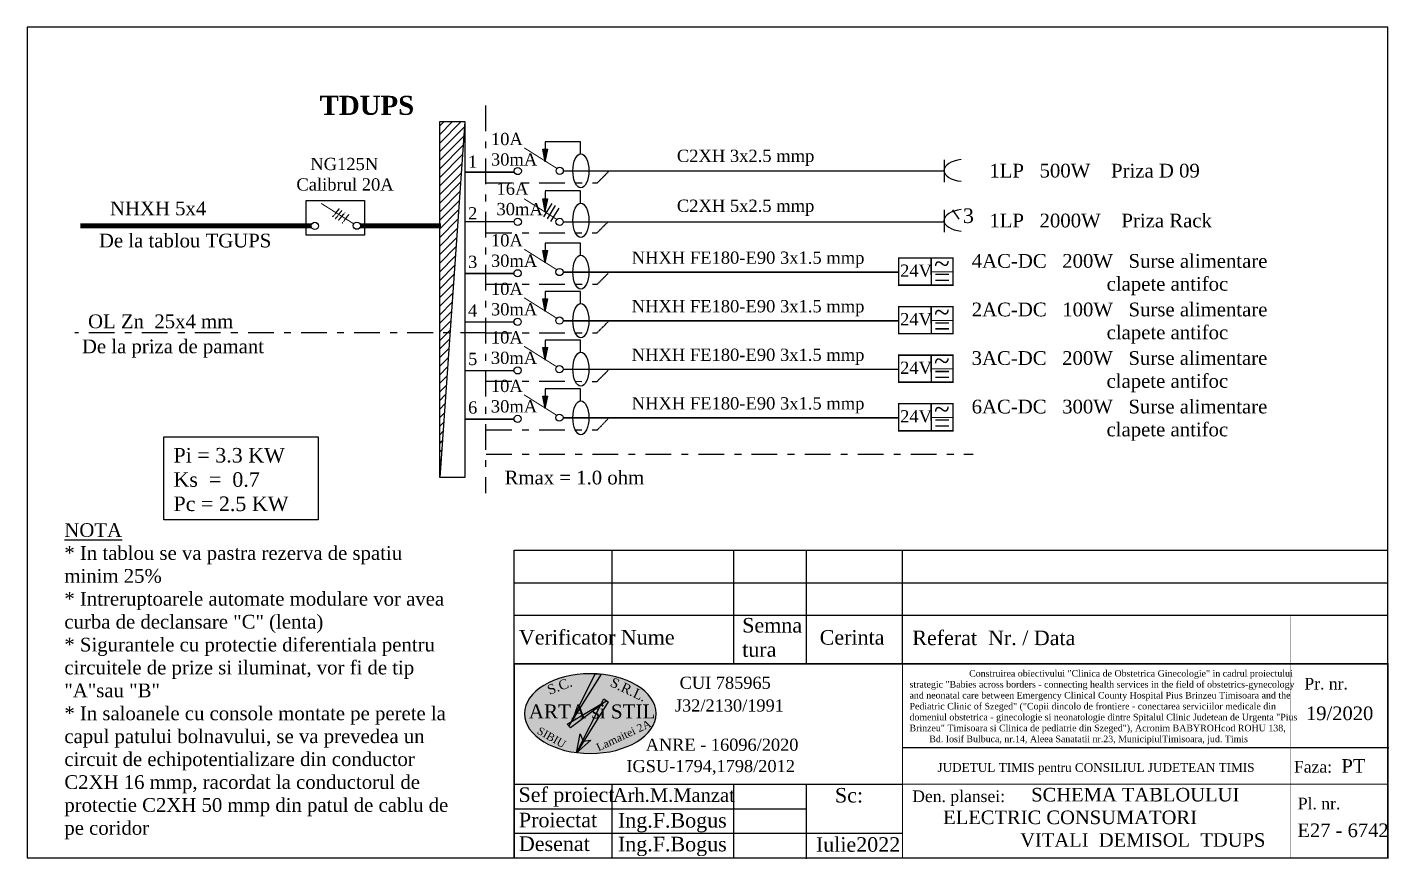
# Model space of a CAD drawing. Header units: inches. Extents: x -369701 to 85886, y 28217 to 66726.
# Drawn here: x -294453 to -280429, y 28219 to 36783 of the extents above; entities that cross this region are included whole.
import ezdxf

# ---------------------------------------------------------------- set-up
doc = ezdxf.new("R2010")
doc.units = ezdxf.units.IN
doc.header["$MEASUREMENT"] = 0
doc.linetypes.add('DOUBLE_DASHED', pattern=[1.093611, 0.529167, -0.211667, 0.141111, -0.211667])
doc.layers.add('Circuite', color=7, linetype='Continuous', lineweight=25)
doc.layers.add('Circuite incendiu', color=1, linetype='Continuous', lineweight=25)
for name, color, linetype in [('circuite din UPS', 5, 'Continuous'), ('circuite iluminat normal', 7, 'Continuous'), ('clapete ISU surse cu back-up', 7, 'Continuous'), ('ELECTRICAL', 7, 'Continuous'), ('Texte', 7, 'Continuous'), ('Texte incendiu', 7, 'Continuous')]:
    doc.layers.add(name, color=color, linetype=linetype)
doc.layers.add('CLAPETE ISU_Pen_No__9', color=7, linetype='Continuous', lineweight=35, true_color=0xff04cc)
doc.styles.get("Standard").update_dxf_attribs({"font": 'arial.ttf'})

# ---------------------------------------------------------------- blocks, each defined once
blk = doc.blocks.new('A$C58DE7505')
at = {"layer": 'Circuite incendiu'}
for p, q in [((0.381, 0.211), (0.381, 0.399)), ((0.381, 0.399), (0.381, 0.095)), ((0.381, 0.247), (0.63, 0.25))]:
    blk.add_line(p, q, dxfattribs=at)
at = {"layer": 'CLAPETE ISU_Pen_No__9', "color": 1, "const_width": 0.016}
blk.add_lwpolyline([(0.008, 0.405), (0.63, 0.405), (0.63, 0.094), (0.008, 0.094), (0.008, 0.405)], dxfattribs=at)
at = {"layer": 'Texte incendiu', "color": 1}
for p, q in [((0.008, 0.405), (0.63, 0.405)), ((0.63, 0.405), (0.63, 0.094)), ((0.63, 0.094), (0.008, 0.094))]:
    blk.add_line(p, q, dxfattribs=at)
at = {"layer": 'Texte incendiu', "width": 9.96199, "attachment_point": 1}
for s, insert, char_height in [('{\\fTimes New Roman|b0|i0|c0|p18;24V}', (0.026, 0.33), 0.14), ('{\\fTimes New Roman|b0|i0|c0|p18;~}', (0.414, 0.45), 0.22), ('{\\fTimes New Roman|b0|i0|c0|p18;=}', (0.414, 0.292), 0.22)]:
    blk.add_mtext(s, dxfattribs=dict(at, insert=insert, char_height=char_height))

msp = doc.modelspace()

# ---------------------------------------------------------------- hatches: boundary and pattern name
at = {"layer": 'Circuite', "linetype": 'Continuous'}
h = msp.add_hatch(color=256, dxfattribs=at)
h.paths.add_polyline_path([(-289117, 35398), (-289117, 35528), (-289143, 35528)])
h.paths.add_polyline_path([(-289091, 35528), (-289117, 35528), (-289117, 35398)])
h = msp.add_hatch(color=256, dxfattribs=at)
h.paths.add_polyline_path([(-289117, 35398), (-289117, 35528), (-289143, 35528)])
h.paths.add_polyline_path([(-289091, 35528), (-289117, 35528), (-289117, 35398)])
h = msp.add_hatch(color=256, dxfattribs=at)
h.paths.add_polyline_path([(-289118, 34887), (-289118, 35017), (-289144, 35017)])
h.paths.add_polyline_path([(-289092, 35017), (-289118, 35017), (-289118, 34887)])
h = msp.add_hatch(color=256, dxfattribs=at)
h.paths.add_polyline_path([(-289117, 34355), (-289117, 34485), (-289143, 34485)])
h.paths.add_polyline_path([(-289091, 34485), (-289117, 34485), (-289117, 34355)])
h = msp.add_hatch(color=256, dxfattribs=at)
h.paths.add_polyline_path([(-289117, 34355), (-289117, 34485), (-289143, 34485)])
h.paths.add_polyline_path([(-289091, 34485), (-289117, 34485), (-289117, 34355)])
h = msp.add_hatch(color=256, dxfattribs=at)
h.paths.add_polyline_path([(-289117, 33855), (-289117, 33985), (-289143, 33985)])
h.paths.add_polyline_path([(-289091, 33985), (-289117, 33985), (-289117, 33855)])
h = msp.add_hatch(color=256, dxfattribs=at)
h.paths.add_polyline_path([(-289117, 33855), (-289117, 33985), (-289143, 33985)])
h.paths.add_polyline_path([(-289091, 33985), (-289117, 33985), (-289117, 33855)])
h = msp.add_hatch(color=256, dxfattribs=at)
h.paths.add_polyline_path([(-289118, 33355), (-289118, 33485), (-289144, 33485)])
h.paths.add_polyline_path([(-289091, 33485), (-289118, 33485), (-289118, 33355)])
h = msp.add_hatch(color=256, dxfattribs=at)
h.paths.add_polyline_path([(-289118, 33355), (-289118, 33485), (-289144, 33485)])
h.paths.add_polyline_path([(-289092, 33485), (-289118, 33485), (-289118, 33355)])
h = msp.add_hatch(color=256, dxfattribs=at)
h.paths.add_polyline_path([(-289118, 32855), (-289118, 32985), (-289144, 32985)])
h.paths.add_polyline_path([(-289091, 32985), (-289118, 32985), (-289118, 32855)])
h = msp.add_hatch(color=256, dxfattribs=at)
h.paths.add_polyline_path([(-289118, 32855), (-289118, 32985), (-289144, 32985)])
h.paths.add_polyline_path([(-289092, 32985), (-289118, 32985), (-289118, 32855)])
at = {"layer": 'circuite din UPS'}
h = msp.add_hatch(dxfattribs=at)
h.set_pattern_fill('ANSI31', color=256, scale=500, style=0)
h.set_pattern_definition([(45, (-1910355.79, -1103904.406), (-44.1941738, 44.1941738), [])])
h.paths.add_polyline_path([(-289946, 35812), (-290205, 35812), (-290205, 33637), (-290100, 33637)])
h.paths.add_polyline_path([(-290100, 33637), (-290205, 33637), (-290205, 32146)])
at = {"layer": 'ELECTRICAL', "linetype": 'Continuous', "true_color": 0x7fd2f5}
h = msp.add_hatch(color=141, dxfattribs=at)
edge = h.paths.add_edge_path()
edge.add_ellipse((-288654, 29714), major_axis=(-678, 0), ratio=0.605763, start_angle=0, end_angle=360, ccw=False)
h.paths.add_polyline_path([(-288629, 29408), (-288058, 29674), (-288006, 29562), (-288577, 29296)], flags=9)
h.paths.add_polyline_path([(-289178, 29610), (-288882, 29441), (-288943, 29335), (-289238, 29504)], flags=24)
h.paths.add_polyline_path([(-288428, 30125), (-288056, 29948), (-288122, 29810), (-288494, 29987)], flags=25)
h.paths.add_polyline_path([(-289142, 30015), (-288875, 30115), (-288821, 29973), (-289088, 29872)], flags=25)
h.paths.add_polyline_path([(-289331, 29844), (-287990, 29844), (-287990, 29621), (-289331, 29621)], flags=25)
at = {"layer": 'ELECTRICAL', "linetype": 'Continuous'}
h = msp.add_hatch(color=1, dxfattribs=at)
h.paths.add_polyline_path([(-288537, 30119), (-288604, 30125), (-288853, 29628), (-288845, 29633)])
h.paths.add_polyline_path([(-288853, 29628), (-288893, 29604), (-288874, 29586)])
h.paths.add_polyline_path([(-288845, 29633), (-288853, 29628), (-288874, 29586)], flags=17)
h.paths.add_polyline_path([(-288547, 29803), (-288540, 29816), (-288845, 29633), (-288874, 29586), (-288856, 29567)])
h.paths.add_polyline_path([(-288488, 29847), (-288540, 29816), (-288547, 29803)], flags=17)
h.paths.add_polyline_path([(-288488, 29847), (-288547, 29803), (-288731, 29440), (-288728, 29431), (-288721, 29432), (-288468, 29835), (-288515, 29865), (-288540, 29816)])
h.paths.add_polyline_path([(-288648, 29442), (-288721, 29432), (-288797, 29309)])
h.paths.add_polyline_path([(-288721, 29432), (-288728, 29431), (-288731, 29440), (-288797, 29309)])
h.paths.add_polyline_path([(-288731, 29440), (-288759, 29507), (-288797, 29309)])

# ---------------------------------------------------------------- linework, layer by layer
at = {"layer": 'Circuite', "linetype": 'DOUBLE_DASHED', "ltscale": 500}
for p, q in [((-289733, 35977), (-289733, 31985)), ((-289727, 33637), (-293964, 33637))]:
    msp.add_line(p, q, dxfattribs=at)
at = {"layer": 'Circuite', "linetype": 'Continuous'}
for p, q in [((-289143, 35528), (-289091, 35528)), ((-289117, 35398), (-289143, 35528)), ((-289143, 35528), (-289091, 35528)), ((-289117, 35603), (-289117, 35398)), ((-288753, 35603), (-289117, 35603)), ((-289117, 35398), (-289091, 35528)), ((-289117, 35398), (-289091, 35528)), ((-288753, 35482), (-288753, 35602)), ((-288754, 35097), (-289118, 35097)), ((-289118, 35093), (-289118, 34887)), ((-288754, 34976), (-288754, 35096)), ((-289118, 34887), (-289144, 35017)), ((-289144, 35017), (-289092, 35017)), ((-289118, 34887), (-289092, 35017)), ((-289117, 34560), (-289117, 34355)), ((-288753, 34560), (-289117, 34560)), ((-288753, 34439), (-288753, 34559)), ((-289143, 34485), (-289091, 34485)), ((-289117, 34355), (-289143, 34485)), ((-289143, 34485), (-289091, 34485)), ((-289117, 34355), (-289091, 34485)), ((-289117, 34355), (-289091, 34485)), ((-289143, 33985), (-289091, 33985)), ((-289117, 33855), (-289143, 33985)), ((-289143, 33985), (-289091, 33985)), ((-289117, 34060), (-289117, 33855)), ((-288753, 34060), (-289117, 34060)), ((-289117, 33855), (-289091, 33985)), ((-289117, 33855), (-289091, 33985)), ((-288753, 33939), (-288753, 34059)), ((-289118, 33560), (-289118, 33355)), ((-288754, 33560), (-289118, 33560)), ((-288754, 33439), (-288754, 33559)), ((-289144, 33485), (-289091, 33485)), ((-289118, 33355), (-289144, 33485)), ((-289144, 33485), (-289092, 33485)), ((-289118, 33355), (-289091, 33485)), ((-289118, 33355), (-289092, 33485)), ((-289144, 32985), (-289091, 32985)), ((-289118, 32855), (-289144, 32985)), ((-289144, 32985), (-289092, 32985)), ((-289118, 33060), (-289118, 32855)), ((-288754, 33060), (-289118, 33060)), ((-289118, 32855), (-289091, 32985)), ((-289118, 32855), (-289092, 32985)), ((-288754, 32939), (-288754, 33059))]:
    msp.add_line(p, q, dxfattribs=at)
at = {"layer": 'Circuite'}
for p, q in [((-289131, 34830), (-289047, 34968)), ((-289096, 34809), (-289012, 34947)), ((-289061, 34781), (-288976, 34919))]:
    msp.add_line(p, q, dxfattribs=at)
at = {"layer": 'Circuite', "linetype": 'Continuous', "ltscale": 2}
msp.add_line((-285432, 29364), (-280429, 29364), dxfattribs=at)
at = {"layer": 'Circuite', "linetype": 'Continuous'}
for points in [[(-280438, 28227), (-280438, 36783), (-294453, 36783), (-294453, 28227)], [(-291580, 34998), (-290979, 34998), (-290979, 34640), (-291580, 34640)], [(-293046, 32565), (-291457, 32565), (-291457, 31711), (-293046, 31711)]]:
    msp.add_lwpolyline(points, close=True, dxfattribs=at)
for centre in [(-288751, 35304), (-288751, 34794), (-288751, 34261), (-288751, 33761), (-288751, 33261), (-288751, 32761)]:
    msp.add_ellipse(centre, major_axis=(0, 176), ratio=0.466655, dxfattribs=at)
at = {"layer": 'circuite iluminat normal'}
msp.add_lwpolyline([(-290205, 35812), (-289946, 35812), (-289946, 32146), (-290205, 32146)], close=True, dxfattribs=at)
at = {"layer": 'Circuite incendiu', "color": 5}
msp.add_line((-284922, 34902), (-284857, 34808), dxfattribs=at)
at = {"layer": 'ELECTRICAL', "linetype": 'Continuous'}
for p, q in [((-289946, 35812), (-290205, 32146)), ((-291527, 34737), (-291527, 34737)), ((-288604, 30125), (-288874, 29586)), ((-288874, 29586), (-288537, 30119)), ((-288604, 30125), (-288537, 30119)), ((-288893, 29604), (-288488, 29847)), ((-288488, 29847), (-288856, 29567)), ((-288797, 29309), (-288515, 29865)), ((-288468, 29835), (-288797, 29309)), ((-288515, 29865), (-288468, 29835)), ((-288856, 29567), (-288893, 29604)), ((-288797, 29309), (-288759, 29507)), ((-288759, 29507), (-288728, 29431)), ((-288648, 29442), (-288797, 29309)), ((-288728, 29431), (-288648, 29442))]:
    msp.add_line(p, q, dxfattribs=at)
at = {"layer": 'ELECTRICAL', "color": 7, "linetype": 'Continuous'}
for p, q in [((-285009, 35418), (-285009, 35188)), ((-285009, 34904), (-285009, 34674))]:
    msp.add_line(p, q, dxfattribs=at)
at = {"layer": 'ELECTRICAL', "linetype": 'DOUBLE_DASHED'}
for p, q in [((-288583, 35179), (-288469, 35293)), ((-291308, 34829), (-291239, 34915)), ((-291279, 34811), (-291210, 34897)), ((-291248, 34791), (-291179, 34877)), ((-291209, 34767), (-291140, 34854)), ((-288584, 34666), (-288470, 34780)), ((-288583, 34136), (-288469, 34250)), ((-288583, 33636), (-288469, 33750)), ((-288583, 33136), (-288470, 33250)), ((-288583, 32636), (-288470, 32750))]:
    msp.add_line(p, q, dxfattribs=at)
at = {"layer": 'ELECTRICAL', "linetype": 'DOUBLE_DASHED', "ltscale": 500}
for p, q in [((-289726, 35180), (-288583, 35179)), ((-289727, 34667), (-288584, 34666)), ((-289726, 34137), (-288583, 34136)), ((-289726, 33637), (-288583, 33636)), ((-289727, 33137), (-288583, 33136)), ((-289727, 32637), (-288583, 32636)), ((-289726, 32385), (-284710, 32386))]:
    msp.add_line(p, q, dxfattribs=at)
at = {"layer": 'ELECTRICAL', "linetype": 'Continuous', "flags": 128}
for points, const_width in [([(-288999, 35330), (-289334, 35541)], 10.1), ([(-288999, 35330), (-289334, 35541)], 10.1), ([(-289946, 35290), (-289438, 35290)], 15.2), ([(-289946, 35290), (-289438, 35290)], 15.2), ([(-288933, 35303), (-285303, 35303)], 15.2), ([(-288932, 35303), (-285009, 35303)], 15.2), ([(-288191, 35303), (-285303, 35303)], 15.2), ([(-291090, 34758), (-291426, 34969)], 10.1), ([(-289000, 34805), (-289335, 35016)], 10.1), ([(-289000, 34805), (-289335, 35016)], 10.1), ([(-289000, 34805), (-289335, 35016)], 10.1), ([(-289946, 34780), (-289438, 34780)], 15.2), ([(-288932, 34778), (-285009, 34778)], 15.2), ([(-291528, 34737), (-293908, 34737)], 50.6), ([(-291023, 34738), (-290191, 34738)], 50.6), ([(-288999, 34286), (-289335, 34497)], 10.1), ([(-288999, 34286), (-289335, 34497)], 10.1), ([(-289947, 34247), (-289439, 34247)], 15.2), ([(-288933, 34260), (-285470, 34260)], 15.2), ([(-288191, 34260), (-285482, 34260)], 15.2), ([(-288999, 33786), (-289335, 33997)], 10.1), ([(-288999, 33786), (-289335, 33997)], 10.1), ([(-289947, 33747), (-289439, 33747)], 15.2), ([(-289947, 33747), (-289439, 33747)], 15.2), ([(-288933, 33760), (-285470, 33760)], 15.2), ([(-288191, 33760), (-285482, 33760)], 15.2), ([(-288999, 33286), (-289335, 33497)], 10.1), ([(-288999, 33286), (-289335, 33497)], 10.1), ([(-289947, 33247), (-289439, 33247)], 15.2), ([(-289947, 33247), (-289439, 33247)], 15.2), ([(-288934, 33260), (-285470, 33260)], 15.2), ([(-288191, 33260), (-285483, 33260)], 15.2), ([(-288999, 32786), (-289335, 32997)], 10.1), ([(-288999, 32786), (-289335, 32997)], 10.1), ([(-289947, 32747), (-289439, 32747)], 15.2), ([(-289947, 32747), (-289439, 32747)], 15.2), ([(-288934, 32760), (-285716, 32760)], 15.2), ([(-288191, 32760), (-285483, 32760)], 15.2)]:
    msp.add_lwpolyline(points, dxfattribs=dict(at, const_width=const_width))
at = {"layer": 'ELECTRICAL', "linetype": 'Continuous'}
for centre in [(-288969, 35304), (-289401, 35302), (-289401, 35302), (-289401, 34779), (-288970, 34779), (-291491, 34737), (-291059, 34739), (-289402, 34249), (-288971, 34262), (-288971, 33762), (-289402, 33749), (-289402, 33749), (-289402, 33249), (-289402, 33249), (-288972, 33262), (-289402, 32749), (-289402, 32749), (-288972, 32762)]:
    msp.add_circle(centre, 37.2, dxfattribs=at)
at = {"layer": 'ELECTRICAL', "color": 7, "linetype": 'Continuous'}
for centre in [(-284775, 35308), (-284775, 34794)]:
    msp.add_ellipse(centre, major_axis=(-236, 0), ratio=0.487665, start_param=-1.324285, end_param=1.324285, dxfattribs=at)
at = {"layer": 'ELECTRICAL', "linetype": 'Continuous', "extrusion": (0, 0, -1)}
msp.add_ellipse((-288654, 29714), major_axis=(-678, 0), ratio=0.605763, dxfattribs=at)
at = {"layer": 'Texte', "linetype": 'Continuous'}
for p, q in [((-288427, 30562), (-288427, 31397)), ((-287177, 30562), (-287177, 31397)), ((-286427, 30562), (-286427, 31397)), ((-285438, 30562), (-285438, 31397)), ((-288427, 30227), (-288427, 31062)), ((-287177, 30227), (-287177, 31062)), ((-286427, 30227), (-286427, 31062)), ((-285438, 30227), (-285438, 31062)), ((-289438, 28988), (-285438, 28988)), ((-288427, 28227), (-288428, 28989)), ((-287177, 28227), (-287177, 28988)), ((-286427, 28219), (-286427, 28988)), ((-289438, 28734), (-286427, 28734)), ((-289438, 28481), (-285438, 28481))]:
    msp.add_line(p, q, dxfattribs=at)
at = {"layer": 'Texte', "linetype": 'Continuous', "flags": 128}
for points in [[(-289438, 30897), (-289438, 31397), (-280438, 31397)], [(-289438, 30897), (-289438, 31397), (-280438, 31397)], [(-289438, 30562), (-289438, 31062), (-280438, 31062)], [(-289438, 30562), (-289438, 31062), (-280438, 31062)], [(-289438, 30227), (-289438, 30727), (-280438, 30727)]]:
    msp.add_lwpolyline(points, dxfattribs=at)
at = {"layer": 'Texte', "linetype": 'Continuous'}
for points, const_width in [([(-281438, 28227), (-281438, 30715)], 5), ([(-285438, 28227), (-285438, 30227)], 10), ([(-289438, 28988), (-285438, 28988)], 10), ([(-285438, 28988), (-280438, 28988)], 10)]:
    msp.add_lwpolyline(points, dxfattribs=dict(at, const_width=const_width))
at = {"layer": 'Texte', "linetype": 'Continuous', "const_width": 15}
msp.add_lwpolyline([(-280438, 28227), (-289438, 28227), (-289438, 30227), (-280438, 30227)], close=True, dxfattribs=at)

# ---------------------------------------------------------------- block references
at = {"layer": 'clapete ISU surse cu back-up', "xscale": 900, "yscale": 900, "zscale": 900}
for p in [(-285486, 34042), (-285486, 33542), (-285486, 33042), (-285486, 32542)]:
    msp.add_blockref('A$C58DE7505', p, dxfattribs=at)

# ---------------------------------------------------------------- texts
at = {"layer": 'Circuite', "linetype": 'Continuous', "char_height": 126.25, "width": 407.03, "attachment_point": 1}
for s, insert in [('{\\fTimes New Roman|b0|i0|c0|p18;10A\\P30mA}', (-289677, 35695)), ('{\\fTimes New Roman|b0|i0|c0|p18;16A\\P30mA}', (-289620, 35184)), ('{\\fTimes New Roman|b0|i0|c0|p18;10A\\P30mA}', (-289677, 34652)), ('{\\fTimes New Roman|b0|i0|c0|p18;10A\\P30mA}', (-289677, 34152)), ('{\\fTimes New Roman|b0|i0|c0|p18;10A\\P30mA}', (-289678, 33652)), ('{\\fTimes New Roman|b0|i0|c0|p18;10A\\P30mA}', (-289678, 33152))]:
    msp.add_mtext(s, dxfattribs=dict(at, insert=insert))
at = {"layer": 'circuite din UPS', "insert": (-284816, 34917), "char_height": 150, "width": 7878.54, "attachment_point": 1}
msp.add_mtext('{\\fTimes New Roman|b0|i0|c0|p18;\\C7;3}', dxfattribs=at)
at = {"layer": 'ELECTRICAL', "linetype": 'Continuous', "attachment_point": 1}
for s, insert, char_height, width in [('{\\fTimes New Roman|b1|i0|c0|p18;\\C5;TDUPS}', (-291441, 36077), 196.58, 477.25), ('{\\fTimes New Roman|b0|i0|c0|p18;   NG125N\\PCalibrul 20A}', (-291681, 35438), 126.38, 1443.2), ('{\\fTimes New Roman|b0|i0|c0|p18;1}', (-289913, 35462), 126.38, 407.44), ('{\\fTimes New Roman|b0|i0|c0|p18;2}', (-289913, 34930), 126.38, 407.44), ('{\\fTimes New Roman|b0|i0|c0|p18;         De la tablou TGUPS\\P                         }', (-294196, 34657), 141.54, 3139.93), ('{\\fTimes New Roman|b0|i0|c0|p18;3}', (-289913, 34430), 126.38, 407.44), ('{\\fTimes New Roman|b0|i0|c0|p18;4}', (-289913, 33930), 126.38, 407.44), ('{\\fTimes New Roman|b0|i0|c0|p18;De la priza de pamant}', (-293890, 33567), 141.54, 3139.93), ('{\\fTimes New Roman|b0|i0|c0|p18;5}', (-289913, 33430), 126.38, 407.44), ('{\\fTimes New Roman|b0|i0|c0|p18;6}', (-289913, 32930), 126.38, 407.44), ('{\\fTimes New Roman|b0|i0|c0|p18;\\C5;Pi\\fTimes New Roman|b1|i0|c0|p18; \\fTimes New Roman|b0|i0|c0|p18;= 3.3 KW\\PKs  =  0.7\\PPc\\fTimes New Roman|b1|i0|c0|p18; \\fTimes New Roman|b0|i0|c0|p18;= 2.5 KW}', (-292947, 32450), 150, 1841.24)]:
    msp.add_mtext(s, dxfattribs=dict(at, insert=insert, char_height=char_height, width=width))
at = {"layer": 'ELECTRICAL', "linetype": 'DOUBLE_DASHED', "attachment_point": 1}
for s, insert, char_height, width in [('{\\fTimes New Roman|b0|i0|c0|p18;C2XH 3x2.5 mmp}', (-287762, 35522), 126.38, 2813.98), ('{\\fTimes New Roman|b0|i0|c0|p18;1LP   500W    Priza D 09}', (-284543, 35377), 141.54, 8555.18), ('{\\fTimes New Roman|b0|i0|c0|p18;    NHXH 5x4}', (-293815, 34988), 141.54, 2813.98), ('{\\fTimes New Roman|b0|i0|c0|p18;C2XH 5x2.5 mmp}', (-287762, 35008), 126.38, 2813.98), ('{\\fTimes New Roman|b0|i0|c0|p18;1LP   2000W    Priza Rack}', (-284543, 34863), 141.54, 8555.18), ('{\\fTimes New Roman|b0|i0|c0|p18;NHXH FE180-E90 3x1.5 mmp}', (-288227, 34473), 126.38, 2813.98), ('{\\fTimes New Roman|b0|i0|c0|p18;4AC-DC   200W   Surse alimentare \\P                          clapete antifoc}', (-284725, 34447), 141.54, 8555.18), ('{\\fTimes New Roman|b0|i0|c0|p18;NHXH FE180-E90 3x1.5 mmp}', (-288227, 33973), 126.38, 2813.98), ('{\\fTimes New Roman|b0|i0|c0|p18;2AC-DC   100W   Surse alimentare \\P                          clapete antifoc}', (-284725, 33947), 141.54, 8555.18), ('{\\fTimes New Roman|b0|i0|c0|p18;OL Zn  25x4 mm}', (-293827, 33825), 141.54, 1941.33), ('{\\fTimes New Roman|b0|i0|c0|p18;NHXH FE180-E90 3x1.5 mmp}', (-288227, 33473), 126.38, 2813.98), ('{\\fTimes New Roman|b0|i0|c0|p18;3AC-DC   200W   Surse alimentare \\P                          clapete antifoc}', (-284726, 33447), 141.54, 8555.18), ('{\\fTimes New Roman|b0|i0|c0|p18;NHXH FE180-E90 3x1.5 mmp}', (-288227, 32973), 126.38, 2813.98), ('{\\fTimes New Roman|b0|i0|c0|p18;6AC-DC   300W   Surse alimentare \\P                          clapete antifoc}', (-284726, 32947), 141.54, 8555.18), ('{\\fTimes New Roman|b0|i0|c0|p18;Rmax = 1.0 ohm}', (-289537, 32216), 141.54, 8555.18), ('{\\fTimes New Roman|b0|i0|c0|p18;\\LNOTA\\P\\l* In tablou se va pastra rezerva de spatiu minim 25%\\P* Intreruptoarele automate modulare vor avea curba de declansare "C" (lenta)\\P* Sigurantele cu protectie diferentiala pentru circuitele de prize si iluminat, vor fi de tip "A"sau "B"\\P* In saloanele cu console montate pe perete la capul patului bolnavului, se va prevedea un circuit de echipotentializare din conductor C2XH 16 mmp, racordat la conductorul de protectie C2XH 50 mmp din patul de cablu de pe coridor}', (-294071, 31675), 141.541, 3974.27)]:
    msp.add_mtext(s, dxfattribs=dict(at, insert=insert, char_height=char_height, width=width))
at = {"layer": 'Texte', "linetype": 'Continuous', "attachment_point": 1}
for s, insert, char_height, width in [('\\fTimes New Roman|b0|i0|c0|p18;Verificator', (-289389, 30575), 150, 957.75), ('\\fTimes New Roman|b0|i0|c0|p18;Nume', (-288339, 30575), 150, 957.8), ('\\fTimes New Roman|b0|i0|c0|p18;Semna\\Ptura', (-287089, 30699), 150, 957.8), ('\\fTimes New Roman|b0|i0|c0|p18;Cerinta ', (-286291, 30574), 150, 713.5), ('{\\fTimes New Roman|b0|i0|c0|p18;19/2020}', (-281282, 29787), 140, 1414.36), ('{\\fTimes New Roman|b0|i0|c0|p18;Faza:}', (-281406, 29226), 120, 1414.36), ('{\\fTimes New Roman|b0|i0|c0|p18;  PT }', (-281022, 29245), 140, 1414.36), ('{\\fTimes New Roman|b0|i0|c0|p18;Sef proiect}', (-289393, 28954), 150, 1016.64), ('{\\fTimes New Roman|b0|i0|c0|p18;Arh.M.Manzat}', (-288422, 28945), 140, 1423.27), ('{\\fTimes New Roman|b0|i0|c0|p18;  Sc:}', (-286247, 28948), 150, 713.5), ('{\\fTimes New Roman|b0|i0|c0|p18;                \\H0.93333x;SCHEMA TABLOULUI ELECTRIC CONSUMATORI \\P               VITALI  DEMISOL  \\C5;TDUPS}', (-285019, 28949), 150, 3496), ('{\\fTimes New Roman|b0|i0|c0|p18;Proiectat}', (-289389, 28693), 150, 957.75), ('{\\fTimes New Roman|b0|i0|c0|p18;Ing.F.Bogus}', (-288369, 28690), 150, 957.75), ('{\\fTimes New Roman|b0|i0|c0|p18; E27 - 6742}', (-281423, 28582), 140, 1414.36), ('{\\fTimes New Roman|b0|i0|c0|p18;Desenat}', (-289389, 28449), 150, 957.75), ('{\\fTimes New Roman|b0|i0|c0|p18;Ing.F.Bogus}', (-288369, 28445), 150, 957.75), ('{\\fTimes New Roman|b0|i0|c0|p18;Iulie2022}', (-286330, 28441), 150, 1534.79)]:
    msp.add_mtext(s, dxfattribs=dict(at, insert=insert, char_height=char_height, width=width))
at = {"layer": 'Texte', "attachment_point": 1}
for s, insert, char_height, width in [('\\fTimes New Roman|b0|i0|c0|p18;Referat  Nr. / Data', (-285337, 30569), 150, 2000.85), ('{\\fTimes New Roman|b0|i0|c0|p18;                        \\H1.38x;      \\H0.97826x;Construirea obiectivului "Clinica de Obstetrica Ginecologie" in cadrul proiectului\\Pstrategic "Babies across borders - connecting health services in the field of obstetrics-gynecology and neonatal care between Emergency Clinical County Hospital Pius Brinzeu Timisoara and the Pediatric Clinic of Szeged" ("Copii dincolo de frontiere - conectarea serviciilor medicale din domeniul obstetrica - ginecologie si neonatologie dintre Spitalul Clinic Judetean de Urgenta "Pius Brinzeu" Timisoara si Clinica de pediatrie din Szeged"), Acronim BABYROHcod ROHU 138, \\P        Bd. Iosif Bulbuca, nr.14, Aleea Sanatatii nr.23, MunicipiulTimisoara, jud. Timis}', (-285366, 30162), 50, 3987.91), ('{\\fTimes New Roman|b0|i0|c0|p18;        CUI 785965 \\H1.1x; }', (-288111, 30094), 125, 4218.94), ('{\\fTimes New Roman|b0|i0|c0|p18;Pr. nr.}', (-281299, 30082), 120, 1688.6), ('{\\fTimes New Roman|b0|i0|c0|p18;ARTA si STIL }', (-289288, 29808), 144, 3081.12), ('\\pxt9;{\\fTimes New Roman|b0|i0|c0|p18;J32/2130/1991}', (-287782, 29860), 125, 4218.94), ('\\pxt12;{\\fTimes New Roman|b0|i0|c0|p18;ANRE - 16096/2020}', (-288083, 29456), 125, 4218.94), ('{\\fTimes New Roman|b0|i0|c0|p18;IGSU-1794,1798/2012}', (-288282, 29236), 125, 4218.94), ('{\\fTimes New Roman|b0|i0|c0|p18;JUDETUL TIMIS pentru CONSILIUL JUDETEAN TIMIS}', (-285078, 29204), 90, 3509.52), ('{\\fTimes New Roman|b0|i0|c0|p18;Den. plansei:   }', (-285338, 28923), 120, 1562.27), ('{\\fTimes New Roman|b0|i0|c0|p18;Pl. nr.}', (-281366, 28848), 120, 937.77)]:
    msp.add_mtext(s, dxfattribs=dict(at, insert=insert, char_height=char_height, width=width))
at = {"layer": 'Texte', "width": 3081.12, "attachment_point": 1}
for s, insert, char_height, rotation in [('{\\fTimes New Roman|b0|i0|c0|p18;S.C.}', (-289109, 30000), 100, 20.7146), ('{\\fTimes New Roman|b0|i0|c0|p18;S.R.L.}', (-288416, 30091), 100, 334.5926), ('{\\fTimes New Roman|b0|i0|c0|p18;Lamaitei 2A}', (-288602, 29398), 80, 25.0215), ('{\\fTimes New Roman|b0|i0|c0|p18;SIBIU}', (-289170, 29582), 80, 330.2913)]:
    msp.add_mtext(s, dxfattribs=dict(at, insert=insert, char_height=char_height, rotation=rotation))

doc.saveas('drawing.dxf')
